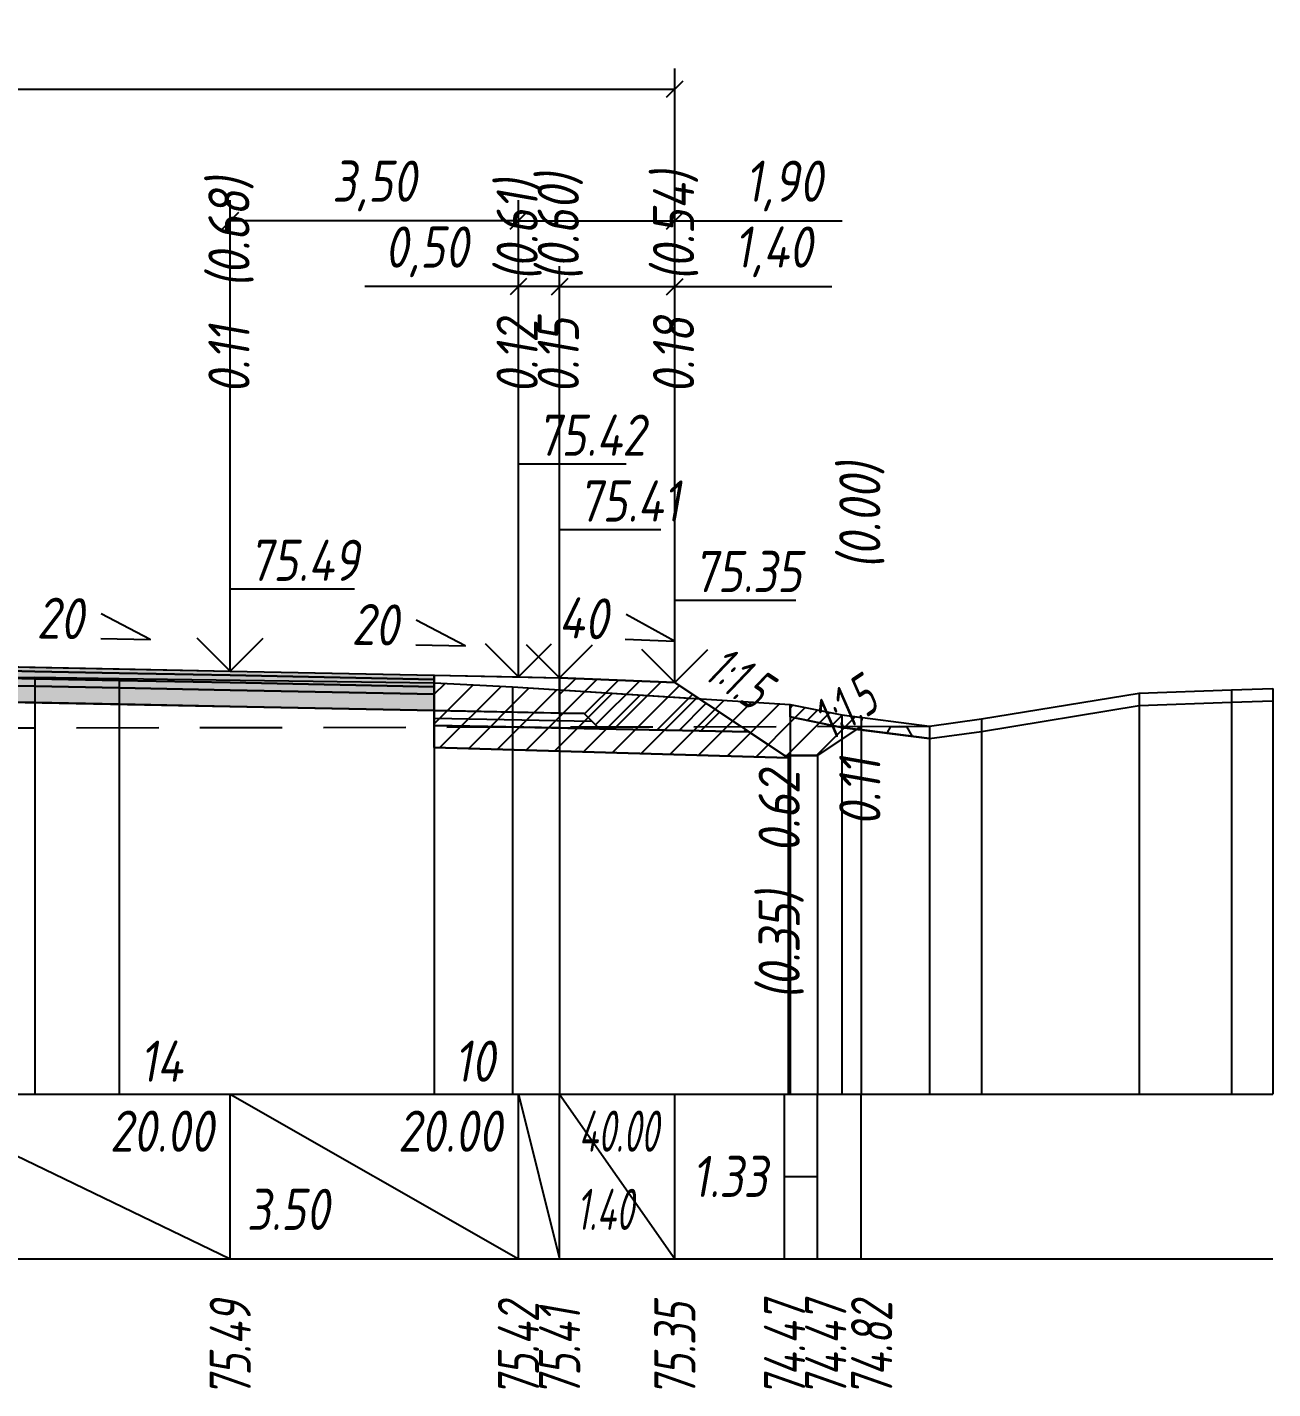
# Model space of a CAD drawing. Extents: x -717 to 1451, y -133302 to 233.
# Drawn here: x 166.1 to 241.8, y -15327.9 to -15245.2 of the extents above; entities that cross this region are included whole.
import ezdxf
from ezdxf.enums import TextEntityAlignment as Align

# ---------------------------------------------------------------- set-up
doc = ezdxf.new("R2010")
doc.units = 0
doc.linetypes.add('штриховая', pattern=[0.75, 0.5, -0.25])
for name, color, linetype in [('Интерполированный поперечник', 2, 'Continuous'), ('Код_514', 1, 'Continuous'), ('Контур_0', 7, 'Continuous'), ('Контур_2521', 7, 'Continuous'), ('Контур_2564', 7, 'Continuous'), ('Контур_2660', 7, 'Continuous'), ('Контур_2665', 7, 'Continuous'), ('Контур_400', 7, 'Continuous'), ('Контур_508', 7, 'Continuous'), ('Контур_512', 7, 'Continuous'), ('Контур_513', 7, 'Continuous'), ('Контур_818', 7, 'Continuous'), ('Красный поперечник', 1, 'Continuous'), ('Объём_2501', 7, 'Continuous'), ('Объём_2564', 7, 'Continuous'), ('Объём_2650', 7, 'Continuous'), ('Объём_2660', 7, 'Continuous'), ('Объём_2661', 7, 'Continuous'), ('Объём_2662', 7, 'Continuous'), ('Объём_2663', 7, 'Continuous'), ('Объём_2664', 7, 'Continuous'), ('Объём_2665', 7, 'Continuous'), ('Объём_2666', 7, 'Continuous'), ('Объём_2667', 7, 'Continuous'), ('Объём_2668', 7, 'Continuous'), ('Объём_2669', 7, 'Continuous'), ('Объём_2675', 7, 'Continuous'), ('Объём_2753', 7, 'Continuous'), ('Откосы', 7, 'Continuous'), ('Отметки покрытия', 7, 'Continuous'), ('Рабочие отметки', 7, 'Continuous'), ('Рабочие отметки доп.', 7, 'Continuous'), ('Слои выравнивания', 7, 'Continuous'), ('Таблица', 7, 'Continuous'), ('Уклоны проезжей части', 7, 'Continuous'), ('Черный поперечник', 3, 'Continuous')]:
    doc.layers.add(name, color=color, linetype=linetype)
for name, color, linetype, true_color in [('Контур_2540', 2, 'Continuous', 0xffff00), ('Контур_2560', 2, 'Continuous', 0xffff00), ('Контур_2561', 7, 'Continuous', 0xff8040), ('Контур_2562', 3, 'Continuous', 0x00ff00), ('Контур_2563', 7, 'Continuous', 0xff8000), ('Контур_2570', 7, 'Continuous', 0x80ff00), ('Контур_2725', 7, 'Continuous', 0x323232), ('Контур_2736', 4, 'Continuous', 0x00ffff), ('Контур_2737', 4, 'Continuous', 0x00ffff), ('Контур_2738', 4, 'Continuous', 0x00ffff), ('Контур_2739', 4, 'Continuous', 0x00ffff), ('Контур_2741', 4, 'Continuous', 0x00ffff), ('Контур_2742', 4, 'Continuous', 0x00ffff), ('Контур_2743', 4, 'Continuous', 0x00ffff), ('Контур_2744', 7, 'Continuous', 0xa4ffff), ('Контур_2745', 7, 'Continuous', 0xa4ffff), ('Контур_2747', 4, 'Continuous', 0x00ffff), ('Контур_2748', 4, 'Continuous', 0x00ffff), ('Контур_2749', 4, 'Continuous', 0x00ffff), ('Контур_2750', 4, 'Continuous', 0x00ffff), ('Контур_2751', 4, 'Continuous', 0x00ffff), ('Контур_2752', 4, 'Continuous', 0x00ffff), ('Контур_2760', 7, 'Continuous', 0x323232), ('Контур_2761', 7, 'Continuous', 0x323232), ('Контур_2762', 7, 'Continuous', 0x323232), ('Контур_2763', 7, 'Continuous', 0x323232), ('Контур_402', 7, 'Continuous', 0xff6464), ('Контур_703', 4, 'Continuous', 0x00ffff), ('Контур_705', 4, 'Continuous', 0x00ffff), ('Контур_707', 4, 'Continuous', 0x00ffff), ('Контур_720', 131, 'Continuous', 0xaaffff), ('Объём_2500', 7, 'Continuous', 0xc0c0c0), ('Объём_2520', 7, 'Continuous', 0x80ffff), ('Объём_2540', 2, 'Continuous', 0xffff00), ('Объём_2560', 2, 'Continuous', 0xffff00), ('Объём_2561', 7, 'Continuous', 0xff8040), ('Объём_2562', 3, 'Continuous', 0x00ff00), ('Объём_2563', 7, 'Continuous', 0xff8000), ('Объём_2570', 7, 'Continuous', 0x80ff00), ('Объём_2600', 7, 'Continuous', 0x808000), ('Объём_2746', 2, 'Continuous', 0xffff00)]:
    doc.layers.add(name, color=color, linetype=linetype, true_color=true_color)
doc.styles.get("Standard").update_dxf_attribs({"font": 'txt', "height": 2.5})
doc.styles.add('М', font='romand.shx', dxfattribs={"width": 0.8, "oblique": 10, "height": 2.5})
doc.dimstyles.new('ISO-25', dxfattribs={"dimtxt": 2.5, "dimasz": 2.5, "dimexe": 1.25, "dimexo": 0.625, "dimtad": 1, "dimtxsty": 'Standard', "dimcen": 2.5, "dimadec": 0, "dimazin": 0, "dimtfac": 1, "dimtmove": 0, "dimatfit": 3, "dimfxl": 1, "dimarcsym": 0})

# ---------------------------------------------------------------- blocks, each defined once
blk = doc.blocks.new('_Oblique')
at = {"color": 0, "linetype": 'ByBlock', "lineweight": -2}
blk.add_line((-0.5, -0.5), (0.5, 0.5), dxfattribs=at)
blk = doc.blocks.new('*D353')
at = {"color": 0, "lineweight": -2, "transparency": 16777216}
for p, q in [((198.475, -15284.151), (198.475, -15259.711)), ((205.475, -15284.431), (205.475, -15259.711)), ((198.475, -15260.961), (205.475, -15260.961)), ((205.475, -15260.961), (215, -15260.961))]:
    blk.add_line(p, q, dxfattribs=at)
at = {"layer": 'Defpoints', "color": 0, "transparency": 16777216}
for p in [(205.475, -15260.961), (198.475, -15284.776), (205.475, -15285.056)]:
    blk.add_point(p, dxfattribs=at)
at = {"color": 0, "lineweight": -2, "transparency": 16777216, "rotation": 180}
blk.add_blockref('_Oblique', (198.475, -15260.961), dxfattribs=at)
at = {"color": 0, "lineweight": -2, "transparency": 16777216}
blk.add_blockref('_Oblique', (205.475, -15260.961), dxfattribs=at)
at = {"color": 0, "transparency": 16777216, "insert": (211.46, -15258.848), "char_height": 2.5, "width": 8.75, "attachment_point": 5, "style": 'М'}
blk.add_mtext('1,40', dxfattribs=at)
blk = doc.blocks.new('*D355')
at = {"color": 0, "lineweight": -2, "transparency": 16777216}
for p, q in [((195.975, -15284.101), (195.975, -15259.711)), ((198.475, -15284.151), (198.475, -15259.711)), ((195.975, -15260.961), (186.645, -15260.961)), ((198.475, -15260.961), (195.975, -15260.961))]:
    blk.add_line(p, q, dxfattribs=at)
at = {"layer": 'Defpoints', "color": 0, "transparency": 16777216}
for p in [(198.475, -15260.961), (195.975, -15284.726), (198.475, -15284.776)]:
    blk.add_point(p, dxfattribs=at)
at = {"color": 0, "lineweight": -2, "transparency": 16777216, "rotation": 180}
blk.add_blockref('_Oblique', (195.975, -15260.961), dxfattribs=at)
at = {"color": 0, "lineweight": -2, "transparency": 16777216}
blk.add_blockref('_Oblique', (198.475, -15260.961), dxfattribs=at)
at = {"color": 0, "transparency": 16777216, "insert": (190.406, -15258.848), "char_height": 2.5, "width": 9.16667, "attachment_point": 5, "style": 'М'}
blk.add_mtext('0,50', dxfattribs=at)
blk = doc.blocks.new('*D357')
at = {"color": 0, "lineweight": -2, "transparency": 16777216}
for p, q in [((178.475, -15283.751), (178.475, -15255.711)), ((195.975, -15284.101), (195.975, -15255.711)), ((195.975, -15256.961), (178.475, -15256.961))]:
    blk.add_line(p, q, dxfattribs=at)
at = {"layer": 'Defpoints', "color": 0, "transparency": 16777216}
for p in [(178.475, -15256.961), (178.475, -15284.376), (195.975, -15284.726)]:
    blk.add_point(p, dxfattribs=at)
at = {"color": 0, "lineweight": -2, "transparency": 16777216, "rotation": 180}
blk.add_blockref('_Oblique', (178.475, -15256.961), dxfattribs=at)
at = {"color": 0, "lineweight": -2, "transparency": 16777216}
blk.add_blockref('_Oblique', (195.975, -15256.961), dxfattribs=at)
at = {"color": 0, "transparency": 16777216, "insert": (187.225, -15254.848), "char_height": 2.5, "width": 9.58333, "attachment_point": 5, "style": 'М'}
blk.add_mtext('3,50', dxfattribs=at)
blk = doc.blocks.new('*D358')
at = {"color": 0, "lineweight": -2, "transparency": 16777216}
for p, q in [((195.975, -15284.101), (195.975, -15255.711)), ((205.475, -15284.431), (205.475, -15255.711)), ((195.975, -15256.961), (205.475, -15256.961)), ((205.475, -15256.961), (215.644, -15256.961))]:
    blk.add_line(p, q, dxfattribs=at)
at = {"layer": 'Defpoints', "color": 0, "transparency": 16777216}
for p in [(195.975, -15256.961), (195.975, -15284.726), (205.475, -15285.056)]:
    blk.add_point(p, dxfattribs=at)
at = {"color": 0, "lineweight": -2, "transparency": 16777216, "rotation": 180}
blk.add_blockref('_Oblique', (195.975, -15256.961), dxfattribs=at)
at = {"color": 0, "lineweight": -2, "transparency": 16777216}
blk.add_blockref('_Oblique', (205.475, -15256.961), dxfattribs=at)
at = {"color": 0, "transparency": 16777216, "insert": (212.104, -15254.848), "char_height": 2.5, "width": 8.75, "attachment_point": 5, "style": 'М'}
blk.add_mtext('1,90', dxfattribs=at)
blk = doc.blocks.new('*D360')
at = {"color": 0, "lineweight": -2, "transparency": 16777216}
for p, q in [((109.975, -15284.431), (109.975, -15247.711)), ((205.475, -15284.431), (205.475, -15247.711)), ((109.975, -15248.961), (205.475, -15248.961))]:
    blk.add_line(p, q, dxfattribs=at)
at = {"layer": 'Defpoints', "color": 0, "transparency": 16777216}
for p in [(205.475, -15248.961), (109.975, -15285.056), (205.475, -15285.056)]:
    blk.add_point(p, dxfattribs=at)
at = {"color": 0, "lineweight": -2, "transparency": 16777216, "rotation": 180}
blk.add_blockref('_Oblique', (109.975, -15248.961), dxfattribs=at)
at = {"color": 0, "lineweight": -2, "transparency": 16777216}
blk.add_blockref('_Oblique', (205.475, -15248.961), dxfattribs=at)
at = {"color": 0, "transparency": 16777216, "insert": (157.725, -15246.848), "char_height": 2.5, "width": 10.41667, "attachment_point": 5, "style": 'М'}
blk.add_mtext('19,10', dxfattribs=at)

msp = doc.modelspace()

# ---------------------------------------------------------------- hatches: boundary and pattern name
at = {"layer": 'Объём_2563'}
h = msp.add_hatch(dxfattribs=at)
h.set_pattern_fill('ANSI31', color=256, scale=0.3)
h.paths.add_polyline_path([(200.893, -15287.812), (199.975, -15286.893), (198.475, -15286.863), (198.475, -15284.713), (205.475, -15284.993), (209.975, -15287.993)])
at = {"layer": 'Объём_2570'}
h = msp.add_hatch(dxfattribs=at)
h.set_pattern_fill('ANSI31', color=256, scale=0.2)
h.paths.add_polyline_path([(215.613, -15286.976), (216.784, -15287.126), (216.784, -15287.876), (215.613, -15287.726), (212.472, -15287.096), (212.472, -15286.346)])
at = {"layer": 'Объём_2600'}
h = msp.add_hatch(dxfattribs=at)
h.set_pattern_fill('ANSI31', color=6, scale=0.4)
h.paths.add_polyline_path([(214.136, -15289.434), (212.366, -15289.434), (212.366, -15289.587), (190.855, -15288.942), (190.855, -15285.021), (195.625, -15285.262), (212.472, -15286.346), (212.472, -15287.096), (215.613, -15287.726), (216.523, -15287.843)])
h = msp.add_hatch(dxfattribs=at)
h.set_pattern_fill('HONEY', color=5, scale=0.3)
h.paths.add_polyline_path([(216.784, -15287.669), (220.946, -15287.661), (220.946, -15288.411), (216.523, -15287.843)])
at = {"layer": 'Слои выравнивания'}
for color, points in [(2, [(157.725, -15283.898), (161.089, -15283.965), (164.228, -15284.028), (166.615, -15284.076), (171.737, -15284.178), (178.475, -15284.313), (190.855, -15284.561), (190.855, -15284.811), (178.475, -15284.563), (171.737, -15284.428), (166.615, -15284.326), (164.228, -15284.278), (161.089, -15284.215), (157.725, -15284.148)]), (3, [(157.725, -15284.148), (161.089, -15284.215), (164.228, -15284.278), (166.615, -15284.326), (171.737, -15284.428), (178.475, -15284.563), (190.855, -15284.811), (190.855, -15285.261), (178.475, -15285.013), (171.737, -15284.878), (166.615, -15284.776), (164.228, -15284.728), (161.089, -15284.665), (157.725, -15284.598)]), (4, [(157.725, -15284.598), (161.089, -15284.665), (164.228, -15284.728), (166.615, -15284.776), (171.737, -15284.878), (178.475, -15285.013), (190.855, -15285.261), (190.855, -15285.711), (178.475, -15285.463), (171.737, -15285.328), (166.615, -15285.226), (164.228, -15285.178), (161.089, -15285.115), (157.725, -15285.048)]), (5, [(157.725, -15285.048), (161.089, -15285.115), (164.228, -15285.178), (166.615, -15285.226), (171.737, -15285.328), (178.475, -15285.463), (190.855, -15285.711), (190.855, -15286.711), (178.475, -15286.463), (171.737, -15286.328), (166.615, -15286.226), (164.228, -15286.178), (161.089, -15286.115), (157.725, -15286.048)])]:
    msp.add_hatch(color=color, dxfattribs=at).paths.add_polyline_path(points)

# ---------------------------------------------------------------- linework, layer by layer
at = {"layer": 'Интерполированный поперечник', "linetype": 'штриховая', "ltscale": 10, "flags": 128}
msp.add_lwpolyline([(109.133, -15287.862), (220.946, -15287.661)], dxfattribs=at)
at = {"layer": 'Код_514'}
for p, q in [((157.725, -15310), (178.475, -15320)), ((178.475, -15320), (178.475, -15310)), ((178.475, -15310), (195.975, -15320)), ((195.975, -15320), (195.975, -15310)), ((195.975, -15310), (198.475, -15320)), ((198.475, -15320), (198.475, -15310)), ((198.475, -15310), (205.475, -15320)), ((205.475, -15320), (205.475, -15310)), ((212.136, -15320), (212.136, -15310)), ((214.136, -15320), (214.136, -15310)), ((216.784, -15320), (216.784, -15310)), ((212.136, -15315), (214.136, -15315))]:
    msp.add_line(p, q, dxfattribs=at)
at = {"layer": 'Контур_0', "flags": 128}
for points in [[(190.855, -15284.561), (198.475, -15284.713), (198.475, -15286.863), (190.855, -15286.711), (190.855, -15284.561), (190.855, -15284.561)], [(205.475, -15284.993), (209.508, -15287.682), (209.508, -15287.682), (209.508, -15287.682), (209.508, -15287.682), (209.508, -15287.682), (209.508, -15287.682), (209.508, -15287.682), (209.508, -15287.682), (209.508, -15287.682), (209.508, -15287.682), (209.508, -15287.682), (209.508, -15287.682), (209.508, -15287.682), (209.508, -15287.682), (212.136, -15289.434)], [(205.475, -15284.993), (209.508, -15287.682), (209.508, -15287.682), (209.508, -15287.682), (209.508, -15287.682), (209.508, -15287.682), (209.508, -15287.682), (209.508, -15287.682), (209.508, -15287.682), (209.508, -15287.682), (209.508, -15287.682), (209.508, -15287.682), (209.508, -15287.682), (209.508, -15287.682), (209.508, -15287.682), (212.136, -15289.434), (214.136, -15289.434), (216.784, -15287.669), (216.784, -15287.669), (216.784, -15287.669), (216.784, -15287.669), (216.784, -15287.669), (216.784, -15287.669), (216.784, -15287.669), (216.784, -15287.669), (216.784, -15287.669), (216.784, -15287.669), (216.784, -15287.669), (216.784, -15287.669), (216.784, -15287.669)], [(198.475, -15287.763), (190.855, -15287.611), (190.855, -15286.711), (199.975, -15286.893), (200.893, -15287.812), (198.475, -15287.763), (198.475, -15287.763)], [(198.475, -15286.863), (199.975, -15286.893), (200.893, -15287.812), (209.975, -15287.993)]]:
    msp.add_lwpolyline(points, dxfattribs=at)
at = {"layer": 'Контур_2521', "color": 250, "flags": 128}
msp.add_lwpolyline([(190.855, -15287.161), (200.434, -15287.352)], dxfattribs=at)
at = {"layer": 'Контур_2540', "flags": 128}
msp.add_lwpolyline([(195.975, -15287.713), (209.975, -15287.993), (212.366, -15289.587), (190.855, -15288.942), (190.855, -15287.611), (195.975, -15287.713), (195.975, -15287.713)], dxfattribs=at)
at = {"layer": 'Контур_2560', "flags": 128}
msp.add_lwpolyline([(198.475, -15284.713), (205.475, -15284.993), (205.475, -15284.993), (205.475, -15284.993)], dxfattribs=at)
at = {"layer": 'Контур_2561', "flags": 128}
msp.add_lwpolyline([(198.475, -15284.713), (198.475, -15284.713), (205.475, -15284.993), (205.475, -15284.993), (198.475, -15284.713)], dxfattribs=at)
at = {"layer": 'Контур_2562', "flags": 128}
msp.add_lwpolyline([(205.475, -15284.993), (205.475, -15284.993), (205.475, -15284.993), (205.475, -15284.993), (205.475, -15284.993)], dxfattribs=at)
at = {"layer": 'Контур_2563', "flags": 128}
msp.add_lwpolyline([(200.893, -15287.812), (199.975, -15286.893), (198.475, -15286.863), (198.475, -15284.713), (205.475, -15284.993), (209.975, -15287.993), (200.893, -15287.812), (200.893, -15287.812)], dxfattribs=at)
at = {"layer": 'Контур_2564', "flags": 128}
msp.add_lwpolyline([(198.475, -15284.713), (205.475, -15284.993)], dxfattribs=at)
at = {"layer": 'Контур_2570', "flags": 128}
msp.add_lwpolyline([(161.089, -15284.784), (166.615, -15284.686), (171.737, -15284.764), (190.855, -15285.021), (195.625, -15285.262), (212.472, -15286.346), (212.472, -15287.096), (215.613, -15287.726), (220.946, -15288.411), (220.946, -15288.411), (224.099, -15287.969), (233.678, -15286.406), (239.278, -15286.196), (241.784, -15286.122)], dxfattribs=at)
at = {"layer": 'Контур_2660', "flags": 128}
msp.add_lwpolyline([(190.855, -15288.942), (212.366, -15289.587)], dxfattribs=at)
at = {"layer": 'Контур_2665', "flags": 128}
msp.add_lwpolyline([(205.475, -15284.993), (205.475, -15284.993)], dxfattribs=at)
at = {"layer": 'Контур_2725', "flags": 128}
msp.add_lwpolyline([(141.364, -15286.375), (157.725, -15286.048), (161.089, -15286.115), (164.228, -15286.178), (166.615, -15286.226), (171.737, -15286.328), (178.475, -15286.463), (190.855, -15286.711)], dxfattribs=at)
at = {"layer": 'Контур_2736', "flags": 128}
for points in [[(205.475, -15284.993), (209.508, -15287.682)], [(209.508, -15287.682), (212.136, -15289.434)]]:
    msp.add_lwpolyline(points, dxfattribs=at)
at = {"layer": 'Контур_2737', "flags": 128}
msp.add_lwpolyline([(209.508, -15287.682), (209.508, -15287.682)], dxfattribs=at)
at = {"layer": 'Контур_2738', "flags": 128}
msp.add_lwpolyline([(209.508, -15287.682), (209.508, -15287.682)], dxfattribs=at)
at = {"layer": 'Контур_2739', "flags": 128}
msp.add_lwpolyline([(209.508, -15287.682), (209.508, -15287.682)], dxfattribs=at)
at = {"layer": 'Контур_2741', "flags": 128}
msp.add_lwpolyline([(216.784, -15287.669), (216.784, -15287.669)], dxfattribs=at)
at = {"layer": 'Контур_2742', "flags": 128}
msp.add_lwpolyline([(216.784, -15287.669), (216.784, -15287.669)], dxfattribs=at)
at = {"layer": 'Контур_2743', "flags": 128}
msp.add_lwpolyline([(216.784, -15287.669), (216.784, -15287.669)], dxfattribs=at)
at = {"layer": 'Контур_2744', "flags": 128}
msp.add_lwpolyline([(216.784, -15287.669), (216.784, -15287.669)], dxfattribs=at)
msp.add_lwpolyline([(216.784, -15287.669), (216.784, -15287.669)], dxfattribs=at)
msp.add_lwpolyline([(216.784, -15287.669), (216.784, -15287.669)], dxfattribs=at)
msp.add_lwpolyline([(216.784, -15287.669), (216.784, -15287.669)], dxfattribs=at)
msp.add_lwpolyline([(216.784, -15287.669), (216.784, -15287.669)], dxfattribs=at)
msp.add_lwpolyline([(216.784, -15287.669), (216.784, -15287.669)], dxfattribs=at)
at = {"layer": 'Контур_2745', "flags": 128}
msp.add_lwpolyline([(209.508, -15287.682), (209.508, -15287.682)], dxfattribs=at)
msp.add_lwpolyline([(209.508, -15287.682), (209.508, -15287.682)], dxfattribs=at)
msp.add_lwpolyline([(209.508, -15287.682), (209.508, -15287.682)], dxfattribs=at)
msp.add_lwpolyline([(209.508, -15287.682), (209.508, -15287.682)], dxfattribs=at)
msp.add_lwpolyline([(209.508, -15287.682), (209.508, -15287.682)], dxfattribs=at)
msp.add_lwpolyline([(209.508, -15287.682), (209.508, -15287.682)], dxfattribs=at)
at = {"layer": 'Контур_2747', "flags": 128}
msp.add_lwpolyline([(209.508, -15287.682), (209.508, -15287.682)], dxfattribs=at)
at = {"layer": 'Контур_2748', "flags": 128}
msp.add_lwpolyline([(209.508, -15287.682), (209.508, -15287.682)], dxfattribs=at)
at = {"layer": 'Контур_2749', "flags": 128}
msp.add_lwpolyline([(209.508, -15287.682), (209.508, -15287.682)], dxfattribs=at)
at = {"layer": 'Контур_2750', "flags": 128}
msp.add_lwpolyline([(216.784, -15287.669), (216.784, -15287.669)], dxfattribs=at)
at = {"layer": 'Контур_2751', "flags": 128}
msp.add_lwpolyline([(216.784, -15287.669), (216.784, -15287.669)], dxfattribs=at)
at = {"layer": 'Контур_2752', "flags": 128}
msp.add_lwpolyline([(216.784, -15287.669), (216.784, -15287.669)], dxfattribs=at)
at = {"layer": 'Контур_2760', "flags": 128}
msp.add_lwpolyline([(141.364, -15284.225), (157.725, -15283.898), (161.089, -15283.965), (164.228, -15284.028), (166.615, -15284.076), (171.737, -15284.178), (178.475, -15284.313), (190.855, -15284.561)], dxfattribs=at)
at = {"layer": 'Контур_2761', "flags": 128}
msp.add_lwpolyline([(141.364, -15284.475), (157.725, -15284.148), (161.089, -15284.215), (164.228, -15284.278), (166.615, -15284.326), (171.737, -15284.428), (178.475, -15284.563), (190.855, -15284.811)], dxfattribs=at)
at = {"layer": 'Контур_2762', "flags": 128}
msp.add_lwpolyline([(141.364, -15284.925), (157.725, -15284.598), (161.089, -15284.665), (164.228, -15284.728), (166.615, -15284.776), (171.737, -15284.878), (178.475, -15285.013), (190.855, -15285.261)], dxfattribs=at)
at = {"layer": 'Контур_2763', "flags": 128}
msp.add_lwpolyline([(141.364, -15285.375), (157.725, -15285.048), (161.089, -15285.115), (164.228, -15285.178), (166.615, -15285.226), (171.737, -15285.328), (178.475, -15285.463), (190.855, -15285.711)], dxfattribs=at)
at = {"layer": 'Контур_400', "flags": 128}
msp.add_lwpolyline([(157.725, -15283.898), (178.475, -15284.313), (195.975, -15284.663), (195.975, -15284.663), (195.975, -15284.663), (195.975, -15284.663), (195.975, -15284.663), (195.975, -15284.663), (198.475, -15284.713)], dxfattribs=at)
at = {"layer": 'Контур_402', "flags": 128}
msp.add_lwpolyline([(105, -15289.53), (141.364, -15288.439), (141.364, -15286.375), (157.725, -15286.048), (190.855, -15286.711), (190.855, -15288.942), (212.366, -15289.587)], dxfattribs=at)
at = {"layer": 'Контур_508', "flags": 128}
msp.add_lwpolyline([(105, -15289.53), (141.364, -15288.439), (141.364, -15286.375), (157.725, -15286.048), (190.855, -15286.711), (190.855, -15288.942), (212.366, -15289.587), (212.366, -15289.434), (214.136, -15289.434), (216.784, -15287.669)], dxfattribs=at)
at = {"layer": 'Контур_512', "flags": 128}
msp.add_lwpolyline([(190.855, -15288.942), (212.366, -15289.587), (212.366, -15289.434), (214.136, -15289.434), (216.784, -15287.669)], dxfattribs=at)
at = {"layer": 'Контур_513', "flags": 128}
msp.add_lwpolyline([(105, -15289.53), (141.364, -15288.439), (141.364, -15286.375), (157.725, -15286.048), (190.855, -15286.711), (190.855, -15288.942), (212.366, -15289.587), (212.366, -15289.434), (214.136, -15289.434), (216.784, -15287.669)], dxfattribs=at)
at = {"layer": 'Контур_703', "flags": 128}
msp.add_lwpolyline([(205.475, -15284.993), (209.508, -15287.682)], dxfattribs=at)
at = {"layer": 'Контур_705', "flags": 128}
msp.add_lwpolyline([(209.508, -15287.682), (209.508, -15287.682)], dxfattribs=at)
at = {"layer": 'Контур_707', "flags": 128}
msp.add_lwpolyline([(214.136, -15289.434), (216.784, -15287.669)], dxfattribs=at)
at = {"layer": 'Контур_720', "flags": 128}
msp.add_lwpolyline([(212.136, -15289.434), (214.136, -15289.434)], dxfattribs=at)
at = {"layer": 'Контур_818', "flags": 128}
msp.add_lwpolyline([(105, -15289.06), (109.133, -15288.612), (109.133, -15288.612), (114.519, -15287.887), (119.716, -15287.185), (119.716, -15286.435), (136.731, -15285.409), (141.364, -15285.154), (157.725, -15284.847), (161.089, -15284.784), (166.615, -15284.686), (171.737, -15284.764), (190.855, -15285.021), (195.625, -15285.262), (212.472, -15286.346), (212.472, -15287.096), (215.613, -15287.726), (216.784, -15287.876)], dxfattribs=at)
at = {"layer": 'Красный поперечник'}
for p, q in [((157.725, -15283.898), (178.475, -15284.313)), ((178.475, -15284.313), (195.975, -15284.663)), ((195.975, -15284.663), (198.475, -15284.713)), ((198.475, -15284.713), (205.475, -15284.993)), ((205.475, -15284.993), (212.136, -15289.434)), ((214.136, -15289.434), (216.784, -15287.669)), ((216.784, -15287.669), (216.784, -15310)), ((190.855, -15288.942), (190.855, -15310)), ((212.136, -15289.434), (214.136, -15289.434)), ((212.366, -15289.434), (212.366, -15310)), ((212.366, -15289.587), (212.366, -15310)), ((214.136, -15289.434), (214.136, -15310))]:
    msp.add_line(p, q, dxfattribs=at)
at = {"layer": 'Объём_2500', "flags": 128}
msp.add_lwpolyline([(190.855, -15284.561), (198.475, -15284.713), (198.475, -15286.863), (190.855, -15286.711), (190.855, -15284.561), (190.855, -15284.561)], dxfattribs=at)
at = {"layer": 'Объём_2501', "flags": 128}
msp.add_lwpolyline([(157.725, -15283.898), (178.475, -15284.313), (195.975, -15284.663), (195.975, -15284.663), (195.975, -15284.663), (195.975, -15284.663), (195.975, -15284.663), (195.975, -15284.663), (198.475, -15284.713)], dxfattribs=at)
at = {"layer": 'Объём_2520', "color": 250, "flags": 128}
msp.add_lwpolyline([(198.475, -15287.763), (190.855, -15287.611), (190.855, -15286.711), (199.975, -15286.893), (200.893, -15287.812), (198.475, -15287.763), (198.475, -15287.763)], dxfattribs=at)
at = {"layer": 'Объём_2540', "flags": 128}
msp.add_lwpolyline([(195.975, -15287.713), (209.975, -15287.993), (212.366, -15289.587), (190.855, -15288.942), (190.855, -15287.611), (195.975, -15287.713), (195.975, -15287.713)], dxfattribs=at)
at = {"layer": 'Объём_2560', "flags": 128}
msp.add_lwpolyline([(198.475, -15284.713), (205.475, -15284.993), (205.475, -15284.993), (205.475, -15284.993)], dxfattribs=at)
at = {"layer": 'Объём_2561', "flags": 128}
msp.add_lwpolyline([(198.475, -15284.713), (198.475, -15284.713), (205.475, -15284.993), (205.475, -15284.993), (198.475, -15284.713)], dxfattribs=at)
at = {"layer": 'Объём_2562', "flags": 128}
msp.add_lwpolyline([(205.475, -15284.993), (205.475, -15284.993), (205.475, -15284.993), (205.475, -15284.993), (205.475, -15284.993)], dxfattribs=at)
at = {"layer": 'Объём_2563', "color": 250, "flags": 128}
msp.add_lwpolyline([(200.893, -15287.812), (199.975, -15286.893), (198.475, -15286.863), (198.475, -15284.713), (205.475, -15284.993), (209.975, -15287.993), (200.893, -15287.812), (200.893, -15287.812)], dxfattribs=at)
at = {"layer": 'Объём_2564', "flags": 128}
msp.add_lwpolyline([(198.475, -15284.713), (205.475, -15284.993)], dxfattribs=at)
at = {"layer": 'Объём_2570', "flags": 128}
msp.add_lwpolyline([(215.613, -15286.976), (216.784, -15287.126), (216.784, -15287.876), (215.613, -15287.726), (212.472, -15287.096), (212.472, -15286.346), (215.613, -15286.976), (215.613, -15286.976)], dxfattribs=at)
at = {"layer": 'Объём_2600', "color": 5, "flags": 128}
msp.add_lwpolyline([(216.784, -15287.669), (220.946, -15287.661), (220.946, -15288.411), (216.523, -15287.843), (216.784, -15287.669), (216.784, -15287.669)], dxfattribs=at)
at = {"layer": 'Объём_2650', "color": 6, "flags": 128}
msp.add_lwpolyline([(214.136, -15289.434), (212.366, -15289.434), (212.366, -15289.587), (190.855, -15288.942), (190.855, -15285.021), (195.625, -15285.262), (212.472, -15286.346), (212.472, -15287.096), (215.613, -15287.726), (216.523, -15287.843), (214.136, -15289.434), (214.136, -15289.434)], dxfattribs=at)
at = {"layer": 'Объём_2660', "flags": 128}
msp.add_lwpolyline([(190.855, -15288.942), (212.366, -15289.587)], dxfattribs=at)
at = {"layer": 'Объём_2661', "flags": 128}
msp.add_lwpolyline([(205.475, -15284.993), (209.508, -15287.682), (212.136, -15289.434)], dxfattribs=at)
at = {"layer": 'Объём_2662', "flags": 128}
msp.add_lwpolyline([(214.136, -15289.434), (216.784, -15287.669)], dxfattribs=at)
at = {"layer": 'Объём_2663', "flags": 128}
msp.add_lwpolyline([(212.136, -15289.434), (214.136, -15289.434)], dxfattribs=at)
at = {"layer": 'Объём_2664', "flags": 128}
msp.add_lwpolyline([(212.136, -15289.434), (214.136, -15289.434)], dxfattribs=at)
at = {"layer": 'Объём_2665', "flags": 128}
msp.add_lwpolyline([(205.475, -15284.993), (205.475, -15284.993)], dxfattribs=at)
at = {"layer": 'Объём_2666', "flags": 128}
for points in [[(205.475, -15284.993), (209.508, -15287.682)], [(209.508, -15287.682), (212.136, -15289.434)]]:
    msp.add_lwpolyline(points, dxfattribs=at)
at = {"layer": 'Объём_2667', "flags": 128}
for points in [[(209.508, -15287.682), (209.508, -15287.682)], [(216.784, -15287.669), (216.784, -15287.669)]]:
    msp.add_lwpolyline(points, dxfattribs=at)
at = {"layer": 'Объём_2668', "flags": 128}
for points in [[(209.508, -15287.682), (209.508, -15287.682)], [(216.784, -15287.669), (216.784, -15287.669)]]:
    msp.add_lwpolyline(points, dxfattribs=at)
at = {"layer": 'Объём_2669', "flags": 128}
for points in [[(209.508, -15287.682), (209.508, -15287.682)], [(216.784, -15287.669), (216.784, -15287.669)]]:
    msp.add_lwpolyline(points, dxfattribs=at)
at = {"layer": 'Объём_2675', "flags": 128}
for points in [[(209.508, -15287.682), (209.508, -15287.682)], [(209.508, -15287.682), (209.508, -15287.682)], [(209.508, -15287.682), (209.508, -15287.682)], [(209.508, -15287.682), (209.508, -15287.682)], [(209.508, -15287.682), (209.508, -15287.682)], [(209.508, -15287.682), (209.508, -15287.682)], [(216.784, -15287.669), (216.784, -15287.669)], [(216.784, -15287.669), (216.784, -15287.669)], [(216.784, -15287.669), (216.784, -15287.669)], [(216.784, -15287.669), (216.784, -15287.669)], [(216.784, -15287.669), (216.784, -15287.669)], [(216.784, -15287.669), (216.784, -15287.669)]]:
    msp.add_lwpolyline(points, dxfattribs=at)
at = {"layer": 'Объём_2746', "flags": 128}
msp.add_lwpolyline([(212.366, -15289.587), (190.855, -15288.942), (190.855, -15285.021), (195.625, -15285.262), (206.973, -15285.992), (212.136, -15289.434), (212.366, -15289.434), (212.366, -15289.587), (212.366, -15289.587)], dxfattribs=at)
at = {"layer": 'Объём_2753', "flags": 128}
msp.add_lwpolyline([(190.855, -15284.561), (190.855, -15284.561)], dxfattribs=at)
at = {"layer": 'Откосы', "color": 1, "flags": 128}
for points in [[(170.613, -15282.339), (173.613, -15282.399), (170.643, -15280.839)], [(202.452, -15282.378), (205.45, -15282.498), (202.512, -15280.879)], [(189.738, -15282.721), (192.738, -15282.781), (189.768, -15281.222)]]:
    msp.add_lwpolyline(points, dxfattribs=at)
at = {"layer": 'Отметки покрытия', "color": 1}
for p, q in [((195.975, -15284.663), (195.975, -15271.713)), ((195.975, -15271.713), (202.525, -15271.713)), ((198.475, -15284.713), (198.475, -15275.713)), ((198.475, -15275.713), (204.625, -15275.713)), ((178.475, -15284.313), (178.475, -15279.313)), ((178.475, -15279.313), (186.025, -15279.313)), ((205.475, -15284.993), (205.475, -15279.993)), ((205.475, -15279.993), (212.825, -15279.993)), ((178.475, -15284.313), (176.475, -15282.313)), ((178.475, -15284.313), (180.475, -15282.313)), ((195.975, -15284.663), (193.975, -15282.663)), ((195.975, -15284.663), (197.975, -15282.663)), ((198.475, -15284.713), (196.475, -15282.713)), ((198.475, -15284.713), (200.475, -15282.713)), ((205.475, -15284.993), (203.475, -15282.993)), ((205.475, -15284.993), (207.475, -15282.993))]:
    msp.add_line(p, q, dxfattribs=at)
at = {"layer": 'Слои выравнивания'}
for p, q in [((190.855, -15284.561), (190.855, -15310)), ((198.475, -15284.713), (198.475, -15310))]:
    msp.add_line(p, q, dxfattribs=at)
at = {"layer": 'Слои выравнивания', "color": 2, "flags": 128}
msp.add_lwpolyline([(157.725, -15283.898), (161.089, -15283.965), (164.228, -15284.028), (166.615, -15284.076), (171.737, -15284.178), (178.475, -15284.313), (190.855, -15284.561), (190.855, -15284.811), (178.475, -15284.563), (171.737, -15284.428), (166.615, -15284.326), (164.228, -15284.278), (161.089, -15284.215), (157.725, -15284.148)], close=True, dxfattribs=at)
at = {"layer": 'Слои выравнивания', "color": 3, "flags": 128}
msp.add_lwpolyline([(157.725, -15284.148), (161.089, -15284.215), (164.228, -15284.278), (166.615, -15284.326), (171.737, -15284.428), (178.475, -15284.563), (190.855, -15284.811), (190.855, -15285.261), (178.475, -15285.013), (171.737, -15284.878), (166.615, -15284.776), (164.228, -15284.728), (161.089, -15284.665), (157.725, -15284.598)], close=True, dxfattribs=at)
at = {"layer": 'Слои выравнивания', "color": 4, "flags": 128}
msp.add_lwpolyline([(157.725, -15284.598), (161.089, -15284.665), (164.228, -15284.728), (166.615, -15284.776), (171.737, -15284.878), (178.475, -15285.013), (190.855, -15285.261), (190.855, -15285.711), (178.475, -15285.463), (171.737, -15285.328), (166.615, -15285.226), (164.228, -15285.178), (161.089, -15285.115), (157.725, -15285.048)], close=True, dxfattribs=at)
at = {"layer": 'Слои выравнивания', "color": 5, "flags": 128}
msp.add_lwpolyline([(157.725, -15285.048), (161.089, -15285.115), (164.228, -15285.178), (166.615, -15285.226), (171.737, -15285.328), (178.475, -15285.463), (190.855, -15285.711), (190.855, -15286.711), (178.475, -15286.463), (171.737, -15286.328), (166.615, -15286.226), (164.228, -15286.178), (161.089, -15286.115), (157.725, -15286.048)], close=True, dxfattribs=at)
at = {"layer": 'Таблица'}
for p, q in [((80, -15310), (241.784, -15310)), ((80, -15320), (241.784, -15320))]:
    msp.add_line(p, q, dxfattribs=at)
at = {"layer": 'Черный поперечник', "color": 7}
for p, q in [((166.615, -15284.686), (166.615, -15310)), ((171.737, -15284.764), (171.737, -15310)), ((190.855, -15285.021), (190.855, -15310)), ((195.625, -15285.262), (195.625, -15310)), ((233.678, -15285.656), (233.678, -15310)), ((239.278, -15285.446), (239.278, -15310)), ((241.784, -15285.372), (241.784, -15310)), ((212.472, -15286.346), (212.472, -15310)), ((215.613, -15286.976), (215.613, -15310)), ((224.099, -15287.219), (224.099, -15310)), ((220.946, -15287.661), (220.946, -15310))]:
    msp.add_line(p, q, dxfattribs=at)
at = {"layer": 'Черный поперечник', "flags": 128}
msp.add_lwpolyline([(80, -15290), (86.766, -15289.822), (88.435, -15289.82), (103.475, -15288.475), (109.133, -15287.862), (114.519, -15287.137), (119.716, -15286.435), (136.731, -15285.409), (141.364, -15285.154), (157.725, -15284.847), (161.089, -15284.784), (166.615, -15284.686), (171.737, -15284.764), (190.855, -15285.021), (195.625, -15285.262), (212.472, -15286.346), (215.613, -15286.976), (220.946, -15287.661), (224.099, -15287.219), (233.678, -15285.656), (239.278, -15285.446), (241.784, -15285.372)], dxfattribs=at)

# ---------------------------------------------------------------- texts
at = {"layer": 'Код_514', "style": 'М', "oblique": 10}
for s, width, p in [('20.00', 0.8, (177.475, -15311)), ('20.00', 0.8, (194.975, -15311)), ('40.00', 0.6, (204.475, -15311))]:
    msp.add_text(s, height=2.5, dxfattribs=dict(at, width=width)).set_placement(p, align=Align.TOP_RIGHT)
at = {"layer": 'Код_514', "style": 'М', "oblique": 10, "width": 0.8}
msp.add_text('1.33', height=2.5, dxfattribs=at).set_placement((208.806, -15315), align=Align.MIDDLE_CENTER)
at = {"layer": 'Код_514', "style": 'М', "oblique": 10}
for s, width, p in [('3.50', 0.8, (179.475, -15319)), ('1.40', 0.6, (199.475, -15319))]:
    msp.add_text(s, height=2.5, dxfattribs=dict(at, width=width)).set_placement(p, align=Align.BOTTOM_LEFT)
at = {"layer": 'Код_514', "style": 'М', "oblique": 10, "width": 0.7}
for s, p in [('74.47', (212.136, -15328.382)), ('74.47', (214.636, -15328.382)), ('75.49', (178.475, -15328.382)), ('75.42', (195.975, -15328.382)), ('75.41', (198.475, -15328.382)), ('75.35', (205.475, -15328.382)), ('74.82', (217.425, -15328.382))]:
    msp.add_text(s, height=2.5, rotation=90, dxfattribs=at).set_placement(p, align=Align.MIDDLE_LEFT)
at = {"layer": 'Отметки покрытия', "color": 1, "style": 'М', "oblique": 10, "width": 0.8}
for s, p in [('75.42', (197.116, -15271.982)), ('75.41', (199.616, -15275.982)), ('75.49', (179.616, -15279.582)), ('75.35', (206.616, -15280.262))]:
    msp.add_text(s, height=2.5, dxfattribs=at).set_placement(p, align=Align.BOTTOM_LEFT)
at = {"layer": 'Рабочие отметки', "color": 1, "style": 'М', "oblique": 10, "width": 0.8}
for s, p in [('0.12', (195.897, -15267.463)), ('0.15', (198.397, -15267.463)), ('0.18', (205.397, -15267.463)), ('0.11', (178.397, -15267.463))]:
    msp.add_text(s, height=2.5, rotation=90, dxfattribs=at).set_placement(p, align=Align.MIDDLE_LEFT)
for s, p in [('0.11', (216.706, -15289.586)), ('0.62', (211.808, -15290.365))]:
    msp.add_text(s, height=2.5, rotation=90, dxfattribs=at).set_placement(p, align=Align.MIDDLE_RIGHT)
at = {"layer": 'Рабочие отметки доп.', "color": 1, "style": 'М', "oblique": 10, "width": 0.8}
for s, p in [('(0.68)', (178.397, -15261.013)), ('(0.61)', (195.897, -15260.613)), ('(0.60)', (198.397, -15260.613)), ('(0.54)', (205.397, -15260.613)), ('(0.00)', (216.706, -15278.1))]:
    msp.add_text(s, height=2.5, rotation=90, dxfattribs=at).set_placement(p, align=Align.MIDDLE_LEFT)
msp.add_text('(0.35)', height=2.5, rotation=90, dxfattribs=at).set_placement((211.808, -15297.665), align=Align.MIDDLE_RIGHT)
at = {"layer": 'Слои выравнивания', "style": 'М', "oblique": 10, "width": 0.8}
for s, p in [('14', (174.29, -15310)), ('10', (193.319, -15310))]:
    msp.add_text(s, height=2.5, dxfattribs=at).set_placement(p, align=Align.BOTTOM_CENTER)
at = {"layer": 'Уклоны проезжей части', "color": 1, "style": 'М', "oblique": 10}
for s, rotation, width, p in [('20', 358.85423, 0.8, (168.12, -15283.106)), ('40', 357.70938, 0.8, (199.86, -15283.094)), ('20', 358.85423, 0.8, (187.245, -15283.488)), ('1:1.5', 326.30994, 0.6, (208.251, -15286.366)), ('1:1.5', 33.69007, 0.6, (216.902, -15288.194))]:
    msp.add_text(s, height=2.5, rotation=rotation, dxfattribs=dict(at, width=width)).set_placement(p, align=Align.BOTTOM_CENTER)

# ---------------------------------------------------------------- dimensions: what is measured, and where the dimension line sits
at = {"color": 5}
dim = msp.add_linear_dim(base=(205.475, -15248.961), p1=(109.975, -15285.056), p2=(205.475, -15285.056), angle=180, dimstyle='ISO-25', override={"dimasz": 1, "dimlfac": 0.2, "dimzin": 0, "dimtxsty": 'М', "dimblk1": 'Oblique', "dimblk2": 'Oblique', "dimsah": 1}, dxfattribs=at)
dim.commit()
dim.dimension.update_dxf_attribs({"geometry": '*D360', "text_midpoint": (157.725, -15246.848)})
dim = msp.add_linear_dim(base=(178.475, -15256.961), p1=(195.975, -15284.726), p2=(178.475, -15284.376), dimstyle='ISO-25', override={"dimasz": 1, "dimlfac": 0.2, "dimzin": 0, "dimtxsty": 'М', "dimblk1": 'Oblique', "dimblk2": 'Oblique', "dimsah": 1}, dxfattribs=at)
dim.commit()
dim.dimension.update_dxf_attribs({"geometry": '*D357', "text_midpoint": (187.225, -15254.848)})
dim = msp.add_linear_dim(base=(195.975, -15256.961), p1=(205.475, -15285.056), p2=(195.975, -15284.726), dimstyle='ISO-25', override={"dimasz": 1, "dimlfac": 0.2, "dimzin": 0, "dimtxsty": 'М', "dimblk1": 'Oblique', "dimblk2": 'Oblique', "dimsah": 1}, dxfattribs=at)
dim.commit()
dim.dimension.update_dxf_attribs({"geometry": '*D358', "text_midpoint": (212.104, -15256.961), "dimtype": 160})
for base, p1, p2, picture, middle in [((198.475, -15260.961), (195.975, -15284.726), (198.475, -15284.776), '*D355', (190.406, -15260.961)), ((205.475, -15260.961), (198.475, -15284.776), (205.475, -15285.056), '*D353', (211.46, -15260.961))]:
    dim = msp.add_linear_dim(base=base, p1=p1, p2=p2, angle=180, dimstyle='ISO-25', override={"dimasz": 1, "dimlfac": 0.2, "dimzin": 0, "dimtxsty": 'М', "dimblk1": 'Oblique', "dimblk2": 'Oblique', "dimsah": 1}, dxfattribs=at)
    dim.commit()
    dim.dimension.update_dxf_attribs({"geometry": picture, "text_midpoint": middle, "dimtype": 160})

doc.saveas('drawing.dxf')
